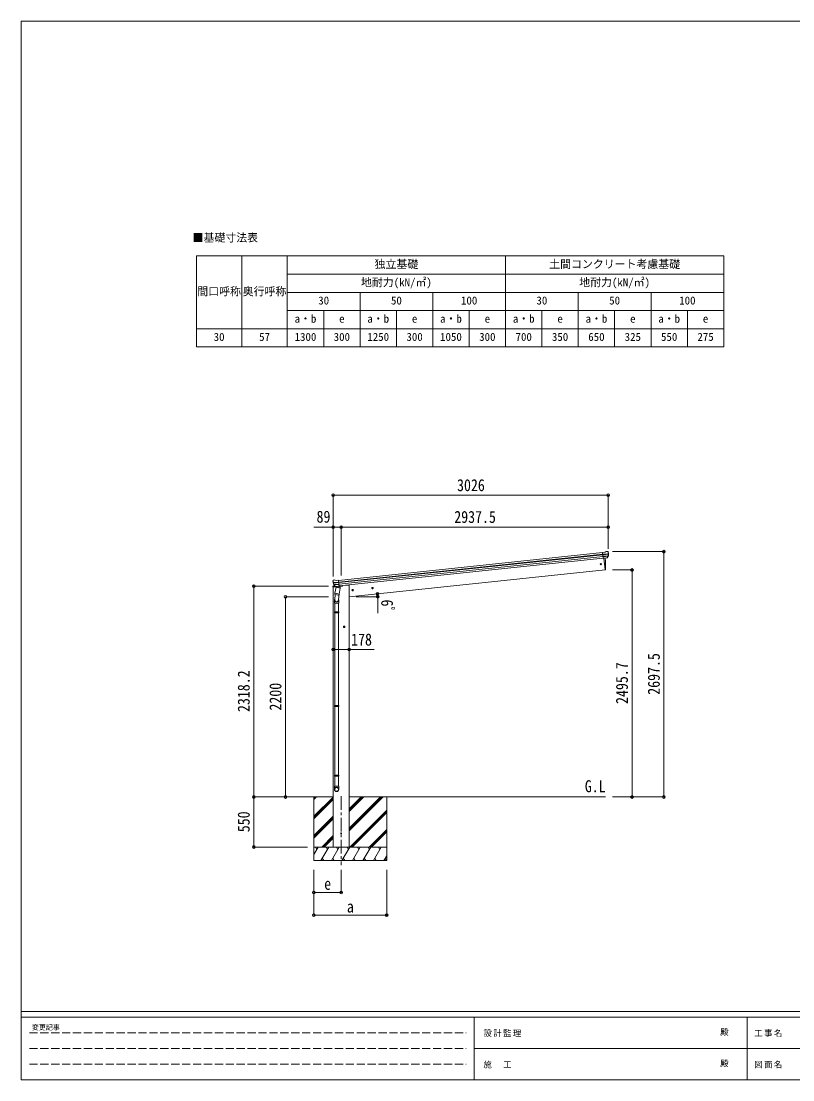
# Model space of a CAD drawing. Units: millimetres at full size, sheet at 1:30. Extents: x -8432 to 8432, y -5820 to 5820.
# Drawn here: x -8432 to 55, y -5820 to 5820 of the extents above; entities that cross this region are included whole.
import ezdxf
from ezdxf.enums import TextEntityAlignment as Align

# ---------------------------------------------------------------- set-up
doc = ezdxf.new("R2010")
doc.units = ezdxf.units.MM
doc.header["$LTSCALE"] = 30
doc.header["$PDMODE"] = 32
doc.header["$PDSIZE"] = 30
doc.linetypes.add('CHAIN1', pattern=[8, 5, -1, 1, -1])
doc.linetypes.add('DASHED3', pattern=[4, 3, -1])
for name, color, linetype, lineweight in [('0-0_0', 7, 'Continuous', 9), ('0-1_本体', 5, 'CHAIN1', 9), ('0-3_ELV2', 4, 'Continuous', 9), ('0-6_OTH_LINE', 6, 'Continuous', 9), ('0-9_OUTLINE', 7, 'Continuous', 9), ('0-E_DET2', 7, 'Continuous', 18), ('0-F_PARTS1', 6, 'Continuous', 9), ('F-0_240', 7, 'Continuous', 9)]:
    doc.layers.add(name, color=color, linetype=linetype, lineweight=lineweight)
doc.layers.add('0-7_SHAPE', color=7, linetype='Continuous')
doc.styles.add('ＭＳ ゴシック', font='')
doc.styles.get('ＭＳ ゴシック').set_extended_font_data('MS Gothic')

msp = doc.modelspace()

# ---------------------------------------------------------------- linework, layer by layer
at = {"layer": '0-0_0'}
for p, q in [((-5452.32, -2710.09), (-5001.18, -2710.09)), ((-5212.18, -2710.09), (-5212.18, -3410.09)), ((-5212.18, -2737.47), (-5184.8, -2710.09)), ((-5212.18, -2723.33), (-5198.94, -2710.09)), ((-5212.18, -2921.32), (-5001.18, -2710.32)), ((-5212.18, -2935.46), (-5001.18, -2724.46)), ((-5212.18, -2949.6), (-5001.18, -2738.61)), ((-4823.18, -3081.1), (-4452.17, -2710.09)), ((-4823.18, -3052.82), (-4480.45, -2710.09)), ((-4823.18, -3066.96), (-4466.31, -2710.09)), ((-4823.18, -2868.97), (-4664.3, -2710.09)), ((-4823.18, -2854.83), (-4678.44, -2710.09)), ((-4823.18, -2840.69), (-4692.58, -2710.09)), ((-4823.18, -2710.09), (-2005.73, -2710.09)), ((-4412.18, -2710.09), (-4412.18, -3410.09)), ((-4818.32, -3260.09), (-4412.18, -2853.95)), ((-4804.18, -3260.09), (-4412.18, -2868.1)), ((-4790.04, -3260.09), (-4412.18, -2882.24)), ((-5212.18, -3133.45), (-5001.18, -2922.45)), ((-5212.18, -3147.59), (-5001.18, -2936.6)), ((-5212.18, -3161.74), (-5001.18, -2950.74)), ((-5126.69, -3260.09), (-5001.18, -3134.58)), ((-4606.19, -3260.09), (-4412.18, -3066.08)), ((-4592.05, -3260.09), (-4412.18, -3080.23)), ((-4577.91, -3260.09), (-4412.18, -3094.37)), ((-5112.55, -3260.09), (-5001.18, -3148.73)), ((-5098.41, -3260.09), (-5001.18, -3162.87)), ((-4412.18, -3260.09), (-5212.18, -3260.09)), ((-5212.18, -3343.92), (-5163.78, -3260.09)), ((-5178.78, -3286.07), (-5193.78, -3260.09)), ((-5134.92, -3410.09), (-5048.31, -3260.09)), ((-5063.31, -3286.07), (-5078.32, -3260.09)), ((-5019.45, -3410.09), (-4932.84, -3260.09)), ((-4947.84, -3286.07), (-4962.85, -3260.09)), ((-4903.98, -3410.09), (-4817.37, -3260.09)), ((-4832.37, -3286.07), (-4847.37, -3260.09)), ((-4788.51, -3410.09), (-4701.9, -3260.09)), ((-4716.9, -3286.07), (-4731.9, -3260.09)), ((-4673.04, -3410.09), (-4586.43, -3260.09)), ((-4616.43, -3260.09), (-4601.43, -3286.07)), ((-4557.57, -3410.09), (-4470.96, -3260.09)), ((-4485.96, -3286.07), (-4500.96, -3260.09)), ((-4442.09, -3410.09), (-4412.18, -3358.28)), ((-5212.18, -3410.09), (-4412.18, -3410.09)), ((-5119.92, -3384.11), (-5104.92, -3410.09)), ((-5004.45, -3384.11), (-4989.45, -3410.09)), ((-4888.98, -3384.11), (-4873.98, -3410.09)), ((-4773.51, -3384.11), (-4758.51, -3410.09)), ((-4658.04, -3384.11), (-4643.04, -3410.09)), ((-4542.57, -3384.11), (-4527.57, -3410.09)), ((-4427.1, -3384.11), (-4412.18, -3409.94))]:
    msp.add_line(p, q, dxfattribs=at)
at = {"layer": '0-1_本体'}
msp.add_line((-4912.18, -2701.1), (-4912.18, -3460.31), dxfattribs=at)
at = {"layer": '0-3_ELV2'}
for p, q in [((-4941.27, -328.09), (-2037.11, -22.85)), ((-4939.29, -346.98), (-2035.13, -41.74)), ((-4938.86, -351.16), (-2034.69, -45.92)), ((-4936.76, -371.02), (-2032.6, -65.78)), ((-2030.84, -82.52), (-4935, -387.76)), ((-2010.8, -18.07), (-2037.32, -20.86)), ((-2030.54, -85.41), (-2037.32, -20.86)), ((-2035.17, -41.39), (-1975.43, -35.11)), ((-1974.95, -40.98), (-2034.55, -47.24)), ((-1975.78, -57.73), (-2032.82, -63.73)), ((-1977.17, -62.39), (-2032.35, -68.19)), ((-1987.19, -80.63), (-2030.56, -85.19)), ((-2030.54, -85.41), (-2020.59, -84.37)), ((-2023.66, -84.69), (-2010.27, -212.08)), ((-2020.59, -84.37), (-2020.32, -84.43)), ((-2020.32, -84.43), (-1994.99, -81.77)), ((-2010.8, -18.07), (-1999.2, -11.1)), ((-1997.97, -10.69), (-1984.48, -9.27)), ((-1994.99, -81.77), (-1994.74, -81.65)), ((-1994.74, -81.65), (-1987.04, -80.84)), ((-1985.73, -78.97), (-1976.28, -60.67)), ((-1984.68, -79.4), (-1974.56, -61.14)), ((-1980.82, -10.36), (-1980.82, -10.36)), ((-1980.82, -10.36), (-1975.64, -14.55)), ((-1974.25, -18.25), (-1974.56, -16.4)), ((-2010.27, -212.08), (-4823.18, -507.73)), ((-2010.27, -212.08), (-2008.21, -211.79)), ((-5003.72, -336.66), (-5003.8, -334.79)), ((-5002.43, -331.9), (-5003.13, -332.76)), ((-4998.94, -327.58), (-5002.43, -331.9)), ((-4939.33, -346.63), (-4999.06, -352.91)), ((-4998.94, -327.58), (-4998.93, -327.57)), ((-4995.58, -325.75), (-4995.57, -325.75)), ((-4968.01, -328.89), (-4941.48, -326.1)), ((-4934.7, -390.65), (-4941.48, -326.1)), ((-5003.43, -395.25), (-5004.33, -402.08)), ((-5004.33, -402.08), (-4970.6, -398.54)), ((-5001.18, -3260.09), (-5001.18, -401.75)), ((-4983.92, -390.89), (-5000.77, -392.66)), ((-4998.31, -358.75), (-4938.71, -352.48)), ((-4980.8, -394.3), (-4994.5, -378.55)), ((-4994.01, -374.96), (-4936.98, -368.97)), ((-4979.86, -393.67), (-4992.91, -377.73)), ((-4991.68, -379.23), (-4936.51, -373.43)), ((-4970.5, -394.41), (-4978.19, -395.22)), ((-4978.1, -394.98), (-4934.72, -390.43)), ((-4977.35, -395.23), (-4975.78, -395.06)), ((-4975.78, -395.06), (-4938.24, -391.12)), ((-4970.23, -394.48), (-4970.5, -394.41)), ((-4944.9, -391.81), (-4970.23, -394.48)), ((-4944.64, -391.7), (-4944.9, -391.81)), ((-4934.7, -390.65), (-4944.64, -391.7)), ((-4938.24, -391.12), (-4936.68, -390.95)), ((-4930.58, -394.33), (-4901.31, -391.26)), ((-4896.45, -383.71), (-4896.88, -386.94)), ((-4865.68, -381.09), (-4896.54, -384.34)), ((-4823.18, -381.09), (-4865.68, -381.09)), ((-4823.18, -3260.09), (-4823.18, -381.09)), ((-4787.25, -429.03), (-4793.32, -433.45)), ((-4780.39, -432.09), (-4787.25, -429.03)), ((-4785.68, -443.96), (-4779.61, -439.55)), ((-4779.61, -439.55), (-4780.39, -432.09)), ((-4568.46, -406.04), (-4574.53, -410.45)), ((-4561.6, -409.09), (-4568.46, -406.04)), ((-4566.89, -420.97), (-4560.82, -416.56)), ((-4560.82, -416.56), (-4561.6, -409.09)), ((-4879.68, -832.14), (-4886.18, -835.89)), ((-4886.18, -835.89), (-4886.18, -843.4)), ((-4886.18, -843.4), (-4879.68, -847.15)), ((-4873.18, -835.89), (-4879.68, -832.14))]:
    msp.add_line(p, q, dxfattribs=at)
for points in [[(-4982.09, -324.33), (-4982.09, -324.33), (-4995.57, -325.75)], [(-4968.01, -328.89), (-4980.8, -324.48), (-4980.8, -324.48)], [(-4793.32, -433.45), (-4792.54, -440.91), (-4785.68, -443.96)], [(-4574.53, -410.45), (-4573.74, -417.91), (-4566.89, -420.97)], [(-4879.68, -847.15), (-4873.18, -843.4), (-4873.18, -835.89)]]:
    msp.add_lwpolyline(points, dxfattribs=at)
for centre, radius in [((-2057.06, -149.53), 6.5), ((-4786.47, -436.5), 8.5), ((-4786.47, -436.5), 7.7), ((-4786.47, -436.5), 6.5), ((-4567.67, -413.5), 8.5), ((-4567.67, -413.5), 7.7), ((-4567.67, -413.5), 6.5), ((-4879.68, -839.64), 8.5), ((-4879.68, -839.64), 7.7), ((-4879.68, -839.64), 6.5), ((-4912.18, -3110.09), 4.5)]:
    msp.add_circle(centre, radius, dxfattribs=at)
for centre, radius, start, end in [((-2904.87, -171.87), 900, 357.63919, 5.64987), ((-1997.66, -13.67), 3, 96.02369, 120.97631), ((-1987.3, -77.95), 2.99, 285.2717, 331.00739), ((-1983.96, -14.24), 5, 51.04426, 95.95574), ((-2167.81, -39.9), 192.44, 1.4271, 6.57578), ((-1978.95, -59.29), 3, 332.69111, 354.20009), ((-2175.14, -39.37), 200.2, 354.20009, 359.53883), ((-1930.16, -33), 45.32, 182.67122, 185.64518), ((-1974.76, -42.32), 1.35, 95.1605, 97.91927), ((-1972.15, -40.76), 2.74, 179.02151, 184.43412), ((-1977.18, -59.69), 3, 331, 354.13916), ((-2175.14, -39.37), 202, 354.13916, 6), ((-2008.63, -208.82), 3, 278, 357.63919), ((-4802.83, -315.55), 202, 186, 197.86084), ((-4809.89, -317.6), 192.44, 185.42422, 190.5729), ((-4995.05, -330.72), 5, 96.04426, 140.95574), ((-4981.78, -327.32), 3, 71.02369, 95.97631), ((-5000.46, -395.64), 3, 96, 172.5), ((-5043.79, -360.25), 45.32, 6.35482, 9.32878), ((-5001.09, -359.11), 2.74, 7.56588, 12.97849), ((-4998.22, -360.09), 1.35, 94.08073, 96.8395), ((-4802.83, -315.55), 200.2, 192.46117, 197.79991), ((-4992.24, -376.58), 3, 197.86084, 221), ((-4990.59, -375.83), 3, 197.79991, 219.30889), ((-4978.54, -392.34), 2.99, 220.99261, 266.7283), ((-4977.4, -394.73), 0.5, 240.73754, 276), ((-4936.73, -390.45), 0.5, 276, 311.26246), ((-4901.84, -386.28), 5, 276, 352.5)]:
    msp.add_arc(centre, radius, start, end, dxfattribs=at)
for centre, major_axis, ratio, start_param, end_param in [((-1987.5, -77.65), (-0.11, 3), 0.642905, 3.24593831, 4.20392797), ((-1987.36, -77.85), (1.66, -2.51), 0.997631, 5.80419048, 5.89294842), ((-1987.44, -77.74), (3.53, -2.11), 0.650902, 5.25614477, 5.32895537), ((-1985.07, -77.39), (1.08, 3.13), 0.040856, 2.11350352, 2.14162489), ((-1976.51, -17.86), (-0.87, 5.91), 0.020485, 0.67143203, 1.56913061), ((-1981.91, -13.34), (5.88, -1.31), 0.24881, 0.46058498, 0.46410383), ((-1977.53, -16.89), (-2.34, 1.9), 0.995767, 3.98597162, 4.71238898), ((-2172.84, -61.31), (-20.92, 199.05), 0.994373, 4.71137894, 4.7277536), ((-5000.8, -334.64), (1.9, 2.34), 0.995767, 1.57079633, 2.29721369), ((-4997.25, -330.26), (-5.48, -2.51), 0.24881, 5.81908147, 5.82260033), ((-5001.59, -335.81), (-0.38, 5.97), 0.020485, 4.7140547, 5.61175327), ((-4800.52, -337.49), (-20.92, 199.05), 0.994373, 4.71137894, 4.7277536), ((-4800.52, -337.49), (-20.92, 199.05), 0.994373, 1.55543171, 1.57180637), ((-4980.84, -392.26), (-1.71, 2.84), 0.040856, 4.14156042, 4.16968179), ((-4978.41, -392.01), (-0.51, 2.96), 0.642905, 2.07925734, 3.03724699), ((-4978.45, -392.11), (-3.02, -2.79), 0.650902, 0.95422993, 1.02704053), ((-4978.5, -392.23), (-1.1, -2.8), 0.997631, 0.39023689, 0.47899483)]:
    msp.add_ellipse(centre, major_axis=major_axis, ratio=ratio, start_param=start_param, end_param=end_param, dxfattribs=at)
at = {"layer": '0-6_OTH_LINE'}
for p, q in [((-5001.18, 606.96), (-5001.18, -284.12)), ((-5001.18, 606.96), (-1975.08, 606.96)), ((-1975.08, 606.96), (-1975.08, 19.78)), ((-5001.18, 257.96), (-5214.71, 257.96)), ((-5001.18, 257.96), (-5001.18, 19.78)), ((-4912.58, 257.96), (-4912.58, -275.94)), ((-1975.08, 257.96), (-4912.58, 257.96)), ((-1975.08, 257.96), (-1975.08, 19.78)), ((-1362.94, -12.59), (-1926.8, -12.59)), ((-1362.94, -12.59), (-1362.94, -2710.09)), ((-1713.94, -214.39), (-1926.8, -214.39)), ((-1713.94, -214.39), (-1713.94, -2710.09)), ((-5873.43, -2710.09), (-5873.43, -391.89)), ((-5873.43, -391.89), (-5051.68, -391.89)), ((-5524.43, -2710.09), (-5524.43, -510.09)), ((-5524.43, -510.09), (-5051.68, -510.09)), ((-4823.18, -1089.64), (-5001.18, -1089.64)), ((-5873.43, -2710.09), (-5283.04, -2710.09)), ((-5873.43, -3260.09), (-5873.43, -2710.09)), ((-5524.43, -2710.09), (-5283.04, -2710.09)), ((-1713.94, -2710.09), (-1926.8, -2710.09)), ((-1362.94, -2710.09), (-1926.8, -2710.09)), ((-5873.43, -3260.09), (-5283.04, -3260.09)), ((-5212.18, -4010.09), (-5212.18, -3511.09)), ((-5212.18, -3760.09), (-5212.18, -3511.09)), ((-4912.18, -3760.09), (-4912.18, -3511.09)), ((-4412.18, -4010.09), (-4412.18, -3511.09)), ((-5212.18, -3760.09), (-4912.18, -3760.09)), ((-5212.18, -4010.09), (-4412.18, -4010.09))]:
    msp.add_line(p, q, dxfattribs=at)
at = {"layer": '0-6_OTH_LINE', "lineweight": 18}
for p, q in [((-4511.03, -507.73), (-4748.82, -507.73)), ((-4511.03, -507.73), (-4511.03, -689.23)), ((-4823.18, -1089.64), (-4551.14, -1089.64))]:
    msp.add_line(p, q, dxfattribs=at)
at = {"layer": '0-6_OTH_LINE'}
msp.add_arc((-4748.82, -507.73), 237.79, 0, 7.8733, dxfattribs=at)
for p in [(-5001.18, 606.96), (-1975.08, 606.96), (-5001.18, 257.96), (-4912.58, 257.96), (-1975.08, 257.96), (-1362.94, -12.59), (-1713.94, -214.39), (-5873.43, -391.89), (-4513.27, -475.15), (-5524.43, -510.09), (-4511.03, -507.73), (-5001.18, -1089.64), (-4823.18, -1089.64), (-5873.43, -2710.09), (-5524.43, -2710.09), (-1713.94, -2710.09), (-1362.94, -2710.09), (-5873.43, -3260.09), (-5212.18, -3760.09), (-4912.18, -3760.09), (-5212.18, -4010.09), (-4412.18, -4010.09)]:
    msp.add_point(p, dxfattribs=at)
at = {"layer": '0-9_OUTLINE'}
for p, q in [((-4967.37, -403.59), (-4980.72, -469.24)), ((-4977.35, -395.23), (-4936.68, -390.95)), ((-4973.99, -395.53), (-4974.14, -396.25)), ((-4973.53, -397.38), (-4948.77, -407.14)), ((-4922.49, -412.72), (-4967.37, -403.59)), ((-4965.19, -400.67), (-4965.85, -403.9)), ((-4944.38, -392.15), (-4947.3, -406.5)), ((-4935.84, -478.37), (-4922.49, -412.72)), ((-4934.86, -389.07), (-4933.94, -389.26)), ((-4933.94, -389.26), (-4922.74, -406.18)), ((-4922.74, -406.18), (-4924, -412.41)), ((-4986.03, -577.42), (-4986.03, -543.06)), ((-4940.03, -577.42), (-4986.03, -577.42)), ((-4984.03, -577.42), (-4984.03, -674.16)), ((-4978.32, -484.53), (-4983.87, -540.25)), ((-4983.2, -481.49), (-4980.71, -469.25)), ((-4982.99, -482.89), (-4982.99, -482.89)), ((-4981.65, -483.85), (-4940.69, -492.19)), ((-4935.84, -478.37), (-4980.72, -469.24)), ((-4935.41, -476.24), (-4942.06, -543.98)), ((-4942.03, -577.42), (-4942.03, -674.16)), ((-4940.03, -542.76), (-4940.03, -577.42)), ((-4935.86, -478.37), (-4938.39, -490.84)), ((-4986.03, -676.16), (-4985.03, -674.16)), ((-4940.03, -676.16), (-4986.03, -676.16)), ((-4940.03, -684.16), (-4986.03, -684.16)), ((-4941.03, -674.16), (-4985.03, -674.16)), ((-4941.03, -686.16), (-4985.03, -686.16)), ((-4984.03, -686.16), (-4984.03, -1702.85)), ((-4942.03, -686.16), (-4942.03, -1702.85)), ((-4940.03, -676.16), (-4941.03, -674.16)), ((-4940.03, -684.16), (-4941.03, -686.16)), ((-4940.03, -676.16), (-4940.03, -684.16)), ((-4986.03, -1704.85), (-4985.03, -1702.85)), ((-4940.03, -1704.85), (-4986.03, -1704.85)), ((-4940.03, -1712.85), (-4986.03, -1712.85)), ((-4941.03, -1702.85), (-4985.03, -1702.85)), ((-4941.03, -1714.85), (-4985.03, -1714.85)), ((-4984.03, -1714.85), (-4984.03, -2470.53)), ((-4942.03, -1714.85), (-4942.03, -2470.53)), ((-4940.03, -1704.85), (-4941.03, -1702.85)), ((-4940.03, -1712.85), (-4941.03, -1714.85)), ((-4940.03, -1704.85), (-4940.03, -1712.85)), ((-4986.03, -2472.53), (-4985.03, -2470.53)), ((-4940.03, -2472.53), (-4986.03, -2472.53)), ((-4940.03, -2480.53), (-4986.03, -2480.53)), ((-4941.03, -2470.53), (-4985.03, -2470.53)), ((-4941.03, -2482.53), (-4985.03, -2482.53)), ((-4984.03, -2482.53), (-4984.03, -2592.53)), ((-4942.03, -2482.53), (-4942.03, -2592.53)), ((-4940.03, -2472.53), (-4941.03, -2470.53)), ((-4940.03, -2480.53), (-4941.03, -2482.53)), ((-4940.03, -2472.53), (-4940.03, -2480.53)), ((-4986.03, -2626.68), (-4986.03, -2592.53)), ((-4940.03, -2592.53), (-4986.03, -2592.53)), ((-4940.03, -2626.68), (-4940.03, -2592.53))]:
    msp.add_line(p, q, dxfattribs=at)
for points in [[(-4986.03, -676.16), (-4986.03, -684.16), (-4985.03, -686.16)], [(-4986.03, -1704.85), (-4986.03, -1712.85), (-4985.03, -1714.85)], [(-4986.03, -2472.53), (-4986.03, -2480.53), (-4985.03, -2482.53)]]:
    msp.add_lwpolyline(points, dxfattribs=at)
for centre, radius, start, end in [((-4977.4, -394.73), 0.5, 240.73754, 276), ((-4974.48, -395.43), 0.5, 348.5, 96), ((-4973.16, -396.45), 1, 168.5, 248.5), ((-4948.3, -406.22), 1.03, 242.53897, 344.46569), ((-4943.8, -392.31), 0.604, 93.09842, 164.70595), ((-4936.73, -390.45), 0.5, 276, 311.26246), ((-4956.03, -543.06), 30, 177.45142, 180), ((-4981.3, -481.92), 1.95, 167.54017, 209.97766), ((-4981.26, -481.89), 2, 209.90962, 258.5), ((-4940.3, -490.23), 2, 258.5, 341.96843)]:
    msp.add_arc(centre, radius, start, end, dxfattribs=at)
for centre, major_axis, ratio, start_param, end_param in [((-4963.03, -542.76), (23, 0), 0.996195, 2.62193603, 6.60747969), ((-4963.03, -542.76), (21, 0), 0.996195, 3.02154981, 6.2247991), ((-4963.03, -2624.93), (-23, 0), 0.996195, 3.14159265, 6.28318531), ((-4963.03, -2626.68), (-23, 0), 0.996195, 3.14159265, 6.28318531), ((-4963.03, -2626.68), (0, -23.43), 0.981806, 4.71238898, 7.85398163)]:
    msp.add_ellipse(centre, major_axis=major_axis, ratio=ratio, start_param=start_param, end_param=end_param, dxfattribs=at)
msp.add_ellipse((-4963.03, -2626.68), major_axis=(21, 0), ratio=0.996195, dxfattribs=at)
at = {"layer": '0-E_DET2'}
for p, q in [((-6504.84, 3238.22), (-704.84, 3238.22)), ((-6504.84, 3238.22), (-6504.84, 2238.22)), ((-6004.84, 3238.22), (-6004.84, 2238.22)), ((-5504.84, 3238.22), (-5504.84, 2238.22)), ((-3104.84, 3238.22), (-3104.84, 2238.22)), ((-704.84, 3238.22), (-704.84, 2238.22)), ((-5504.84, 3038.22), (-704.84, 3038.22)), ((-5504.84, 2838.22), (-704.84, 2838.22)), ((-4704.84, 2838.22), (-4704.84, 2238.22)), ((-3904.84, 2838.22), (-3904.84, 2238.22)), ((-2304.84, 2838.22), (-2304.84, 2238.22)), ((-1504.84, 2838.22), (-1504.84, 2238.22)), ((-5504.84, 2638.22), (-704.84, 2638.22)), ((-5104.84, 2638.22), (-5104.84, 2238.22)), ((-4304.84, 2638.22), (-4304.84, 2238.22)), ((-3504.84, 2638.22), (-3504.84, 2238.22)), ((-2704.84, 2638.22), (-2704.84, 2238.22)), ((-1904.84, 2638.22), (-1904.84, 2238.22)), ((-1104.84, 2638.22), (-1104.84, 2238.22)), ((-6504.84, 2438.22), (-704.84, 2438.22)), ((-6504.84, 2238.22), (-704.84, 2238.22))]:
    msp.add_line(p, q, dxfattribs=at)
at = {"layer": '0-F_PARTS1'}
msp.add_line((-4912.58, 257.96), (-5001.18, 257.96), dxfattribs=at)
for p in [(-5001.18, 257.96), (-4912.58, 257.96)]:
    msp.add_point(p, dxfattribs=at)
at = {"layer": 'F-0_240', "color": 5}
for p, q in [((-8432.06, 5820), (-8432.06, -5820)), ((-8432.06, 5820), (8007.94, 5820)), ((-8432.06, -5070), (8007.94, -5070)), ((-8432.06, -5130), (5341.19, -5130)), ((-3448.82, -5130), (-3448.82, -5820)), ((-448.82, -5130), (-448.82, -5820)), ((-3448.82, -5475), (2701.18, -5475)), ((-8432.06, -5820), (8007.94, -5820))]:
    msp.add_line(p, q, dxfattribs=at)
at = {"layer": 'F-0_240', "color": 4, "linetype": 'DASHED3'}
for p, q in [((-8342.06, -5302.5), (-3538.82, -5302.5)), ((-8342.06, -5475), (-3538.82, -5475)), ((-8342.06, -5647.5), (-3538.82, -5647.5))]:
    msp.add_line(p, q, dxfattribs=at)

# ---------------------------------------------------------------- texts
at = {"layer": '0-6_OTH_LINE', "color": 7, "style": 'ＭＳ ゴシック', "width": 0.85}
for s, p in [('3026', (-3638.13, 612.96)), ('2937.5', (-3668.83, 263.96)), ('178', (-4803.01, -1084.57)), ('e', (-5099.68, -3770.09)), ('a', (-4849.68, -4020.09))]:
    msp.add_text(s, height=132, dxfattribs=at).set_placement(p, align=Align.BOTTOM_LEFT)
for s, rotation, p in [('6ﾟ', 270, (-4511.49, -539.25)), ('2697.5', 90, (-1368.94, -1586.34)), ('2495.7', 90, (-1719.94, -1687.24)), ('2318.2', 90, (-5879.43, -1775.99)), ('2200', 90, (-5530.43, -1760.09)), ('550', 90, (-5879.43, -3097.59))]:
    msp.add_text(s, height=132, rotation=rotation, dxfattribs=at).set_placement(p, align=Align.BOTTOM_LEFT)
at = {"layer": '0-7_SHAPE', "style": 'ＭＳ ゴシック', "width": 0.85}
msp.add_text('G.L', height=132, dxfattribs=at).set_placement((-2232.69, -2697.29), align=Align.BOTTOM_LEFT)
at = {"layer": '0-E_DET2', "style": 'ＭＳ ゴシック'}
for s, p in [('■基礎寸法表', (-6546.16, 3369.66)), ('独立基礎', (-4544.84, 3078.22)), ('土間コンクリート考慮基礎', (-2624.84, 3078.22)), ('地耐力(kN/㎡)', (-4694.84, 2878.22)), ('地耐力(kN/㎡)', (-2294.84, 2878.22)), ('間口呼称', (-6494.84, 2778.22)), ('奥行呼称', (-5994.84, 2778.22)), ('30', (-5164.84, 2678.22)), ('50', (-4364.84, 2678.22)), ('100', (-3594.84, 2678.22)), ('30', (-2764.84, 2678.22)), ('50', (-1964.84, 2678.22)), ('100', (-1194.84, 2678.22)), ('a・b', (-5424.84, 2478.22)), ('e', (-4934.84, 2478.22)), ('a・b', (-4624.84, 2478.22)), ('e', (-4134.84, 2478.22)), ('a・b', (-3824.84, 2478.22)), ('e', (-3334.84, 2478.22)), ('a・b', (-3024.84, 2478.22)), ('e', (-2534.84, 2478.22)), ('a・b', (-2224.84, 2478.22)), ('e', (-1734.84, 2478.22)), ('a・b', (-1424.84, 2478.22)), ('e', (-934.84, 2478.22)), ('30', (-6314.84, 2278.22)), ('57', (-5814.84, 2278.22)), ('1300', (-5424.84, 2278.22)), ('300', (-4994.84, 2278.22)), ('1250', (-4624.84, 2278.22)), ('300', (-4194.84, 2278.22)), ('1050', (-3824.84, 2278.22)), ('300', (-3394.84, 2278.22)), ('700', (-2994.84, 2278.22)), ('350', (-2594.84, 2278.22)), ('650', (-2194.84, 2278.22)), ('325', (-1794.84, 2278.22)), ('550', (-1394.84, 2278.22)), ('275', (-994.84, 2278.22))]:
    msp.add_text(s, height=87.98, dxfattribs=at).set_placement(p, align=Align.BOTTOM_LEFT)
at = {"layer": '0-F_PARTS1', "color": 7, "style": 'ＭＳ ゴシック', "width": 0.85}
msp.add_text('89', height=132, dxfattribs=at).set_placement((-5183.32, 266.35), align=Align.BOTTOM_LEFT)
at = {"layer": 'F-0_240', "style": 'ＭＳ ゴシック'}
for s, height, p in [('変更記事', 54.99, (-8314.83, -5287.5)), ('殿', 65.98, (-744.53, -5347.5)), ('殿', 65.98, (-744.53, -5692.5))]:
    msp.add_text(s, height=height, dxfattribs=at).set_placement(p, align=Align.BOTTOM_LEFT)
at = {"layer": 'F-0_240', "char_height": 65.98, "attachment_point": 7, "style": 'ＭＳ ゴシック'}
for s, insert in [('\\T1.17;設計監理', (-3347.49, -5347.5)), ('\\T1.17;工事名', (-369.71, -5347.5)), ('\\T1.17;施\u3000工', (-3347.49, -5692.5)), ('\\T1.17;図面名', (-369.71, -5692.5))]:
    msp.add_mtext(s, dxfattribs=dict(at, insert=insert))

doc.saveas('drawing.dxf')
